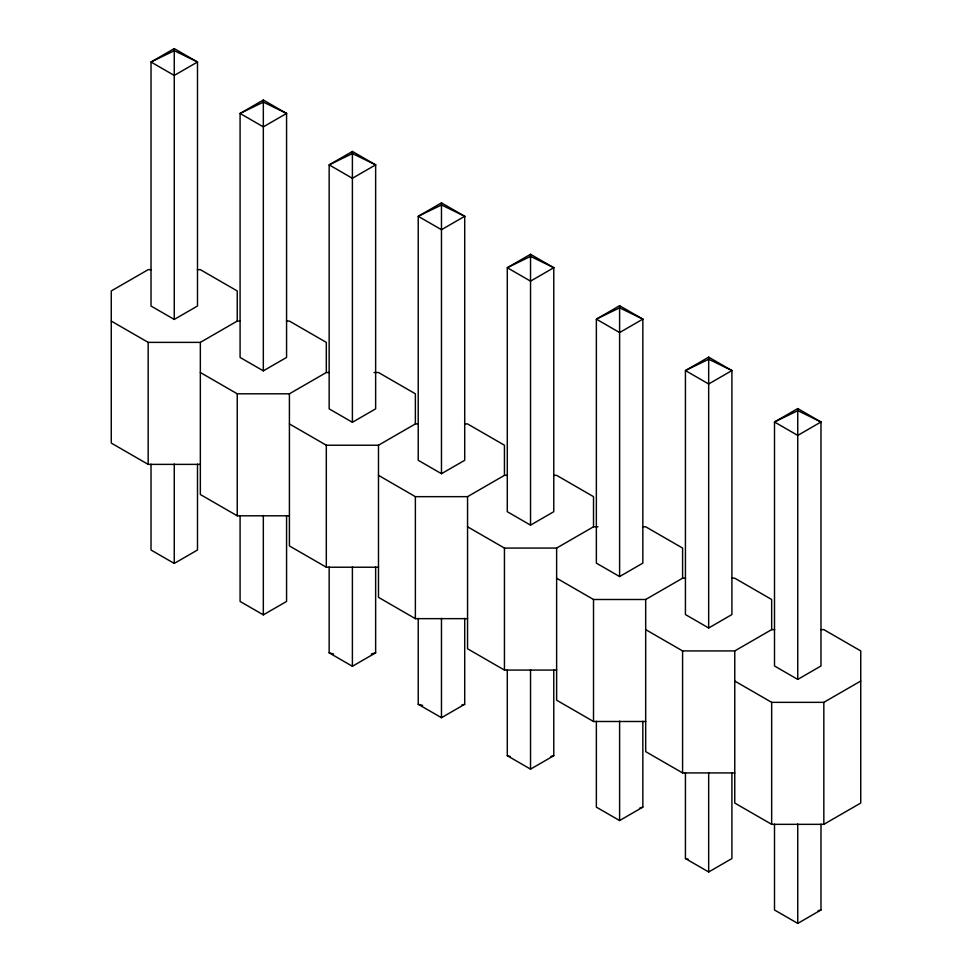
<?xml version="1.0" encoding="UTF-8"?>
<svg xmlns="http://www.w3.org/2000/svg" width="972" height="972" viewBox="0 0 972 972"><rect width="100%" height="100%" fill="white"/><g stroke="black" fill="none" stroke-linecap="round" stroke-linejoin="round"><path stroke-width="1.46" d="M174.255 48.6L151.012 62.014L151.012 306.01L174.255 319.436L197.498 306.01L197.498 62.014L174.255 48.6L174.255 319.436M263.327 100.019L240.084 113.445L240.084 357.441L263.327 370.854L286.57 357.441L286.57 113.445L263.327 100.019L263.327 370.854M352.399 151.45L329.156 164.863L329.156 408.86L352.399 422.285L375.642 408.86L375.642 164.863L352.399 151.45L352.399 422.285M441.47 202.869L418.227 216.294L418.227 460.291L441.47 473.704L464.713 460.291L464.713 216.294L441.47 202.869L441.47 473.704M111.27 321.076L148.169 342.375L200.341 342.375L237.241 321.076L240.218 321.076M530.53 254.3L507.287 267.713L507.287 511.709L530.53 525.135L553.773 511.709L553.773 267.713L530.53 254.3L530.53 525.135M200.341 372.507L237.241 393.806L289.413 393.806L326.313 372.507L329.289 372.507M619.601 305.718L596.358 319.144L596.358 563.14L619.601 576.554L642.844 563.14L642.844 319.144L619.601 305.718L619.601 576.554M289.413 423.926L326.313 445.225L378.485 445.225L415.372 423.926L418.361 423.926M151.012 464.166L151.012 550.006L174.255 563.432L197.498 550.006L197.498 464.166M708.673 357.149L685.43 370.563L685.43 614.559L708.673 627.985L731.916 614.559L731.916 370.563L708.673 357.149L708.673 627.985M378.485 475.344L415.372 496.656L467.556 496.656L504.444 475.344L507.433 475.344M240.084 515.585L240.084 601.437L263.327 614.851L286.57 601.437L286.57 515.585M797.745 408.568L774.502 421.994L774.502 665.99L797.745 679.404L820.988 665.99L820.988 421.994L797.745 408.568L797.745 679.404M467.556 526.775L504.444 548.074L556.628 548.074L593.515 526.775L597.987 526.775M329.156 567.004L329.156 652.856L352.399 666.282L375.642 652.856L375.642 567.004M556.628 578.194L593.515 599.493L645.687 599.493L682.587 578.194L685.564 578.194M418.227 618.435L418.227 704.287L441.47 717.701L464.713 704.287L464.713 618.435M645.687 629.625L682.587 650.924L734.759 650.924L771.659 629.625L774.635 629.625M507.287 669.854L507.287 755.706L530.53 769.131L553.773 755.706L553.773 669.854M734.759 681.044L771.659 702.343L823.831 702.343L860.73 681.044M596.358 721.285L596.358 807.137L619.601 820.55L642.844 807.137L642.844 721.285M685.43 772.704L685.43 858.555L708.673 871.981L731.916 858.555L731.916 772.704M734.759 650.924L734.759 803.042L771.659 824.341L823.831 824.341L860.73 803.042L860.73 650.924L823.831 629.625L820.854 629.625M774.502 824.135L774.502 909.986L797.745 923.4L820.988 909.986L820.988 824.135M371.304 653.974L375.642 652.856M461.822 705.028L464.713 704.287M550.893 756.447L553.773 755.706M639.965 807.866L642.844 807.137M818.096 910.715L820.988 909.986M151.146 269.657L148.169 269.657L111.27 290.956L111.27 443.074L148.169 464.373L200.341 464.373M197.365 269.657L200.341 269.657L237.241 290.956L237.241 321.076M286.436 321.076L289.413 321.076L326.313 342.375L326.313 372.507M374.013 372.507L378.485 372.507L415.372 393.806L415.372 423.926M464.567 423.926L467.556 423.926L504.444 445.225L504.444 475.344M553.639 475.344L556.628 475.344L593.515 496.656L593.515 526.775M200.341 342.375L200.341 494.505L237.241 515.804L289.413 515.804M642.711 526.775L645.687 526.775L682.587 548.074L682.587 578.194M289.413 393.806L289.413 545.924L326.313 567.223L378.485 567.223M731.782 578.194L734.759 578.194L771.659 599.493L771.659 629.625M378.485 445.225L378.485 597.343L415.372 618.654L467.556 618.654M467.556 496.656L467.556 648.774L504.444 670.072L556.628 670.072M556.628 548.074L556.628 700.192L593.515 721.491L645.687 721.491M645.687 599.493L645.687 751.623L682.587 772.922L734.759 772.922M329.156 652.856L333.542 653.974M418.227 704.287L422.613 705.393M507.287 755.706L510.215 756.447M685.43 858.555L688.358 859.297M823.831 702.343L823.831 824.341M797.745 823.989L797.745 923.4M771.659 702.343L771.659 824.341M708.673 772.57L708.673 871.981M682.587 650.924L682.587 772.922M619.601 721.151L619.601 820.55M593.515 599.493L593.515 721.491M530.53 669.72L530.53 769.131M504.444 548.074L504.444 670.072M441.47 618.301L441.47 717.701M415.372 496.656L415.372 618.654M352.399 566.87L352.399 666.282M326.313 445.225L326.313 567.223M263.327 515.452L263.327 614.851M237.241 393.806L237.241 515.804M174.255 464.021L174.255 563.432M148.169 342.375L148.169 464.373M197.498 62.014L174.255 75.439L151.012 62.014L174.304 50.69L197.498 62.014M286.57 113.445L263.327 126.858L240.084 113.445L263.376 102.121L286.57 113.445M375.642 164.863L352.399 178.289L329.156 164.863L352.435 153.54L375.642 164.863M464.713 216.294L441.47 229.708L418.227 216.294L441.507 204.97L464.713 216.294M553.773 267.713L530.53 281.139L507.287 267.713L530.578 256.389L553.773 267.713M642.844 319.144L619.601 332.558L596.358 319.144L619.65 307.82L642.844 319.144M731.916 370.563L708.673 383.989L685.43 370.563L708.722 359.239L731.916 370.563M820.988 421.994L797.745 435.407L774.502 421.994L797.793 410.658L820.988 421.994"/></g></svg>
